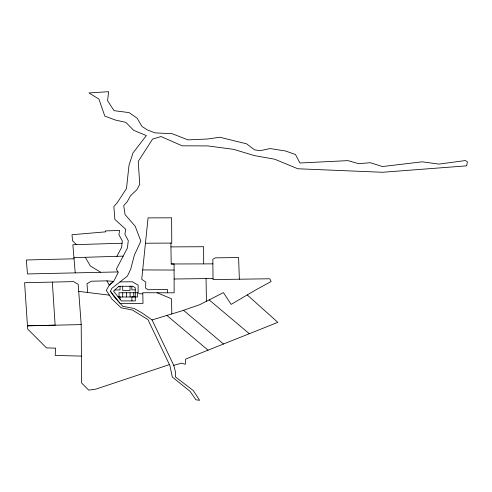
<?xml version="1.0" encoding="UTF-8"?>
<svg xmlns="http://www.w3.org/2000/svg" width="492" height="492" viewBox="0 0 492 492"><rect width="100%" height="100%" fill="white"/><g stroke="black" fill="none" stroke-linecap="round" stroke-linejoin="round"><path stroke-width="0.74" d="M203.657 263.89L203.657 246.726L170.939 246.892L170.896 243.091M76.315 244.635L72.521 240.674L72.023 234.727L105.645 231.843L105.386 230.914L119.648 230.471L118.898 234.561L122.323 241.025L121.573 247.427L116.918 256.326M110.436 291.301L111.739 288.441L127.44 276.049L130.718 269.142L134.371 255.133L140.866 241.166L135.202 226.24L125.036 214.561L123.738 205.551L127.243 201.695L130.411 195.871L136.911 189.648L139.746 184.346L138.24 161.382L152.588 139.095L161.038 136.542L182.188 145.823L207.765 145.915L233.565 149.347L254.555 155.632L274.807 159.254L297.808 168.762L382.555 172.274L466.674 165.841L467.4 161.831L465.401 160.558L438.925 164.1L422.241 161.813L382.475 166.548L370.31 162.711L358.631 163.676L347.985 160.626L299.905 163L295.495 154.525L285.538 151.001L270.139 148.559L260.213 150.663L254.635 149.894L246.504 143.799L219.801 137.243L207.433 139.021L187.981 139.882L172.175 133.713L154.912 132.877L147.354 129.9L142.016 126.481L137.028 118.098L129.039 112.594L114.015 110.669L107.576 100.675L108.634 91.69L88.984 92.933L98.904 99.064L104.808 116.087L115.263 120.005L125.878 122.391L133.732 130.349L146.345 135.577L132.951 153L128.984 165.417L126.499 188.479L117.139 202.901L113.855 206.548L114.87 219.407L125.798 229.34L124.894 234.229L128.289 240.631L127.422 248.042L116.34 269.21L118.234 272.42L113.701 281.301L109.279 285.108L106.303 290.36L111.825 298.921L121.186 307.82L132.397 310.022L147.944 319.585L169.906 365.605L172.305 377.026L190.066 391.355L195.951 399.805L199.629 400.31L193.307 390.574L175.398 376.884L175.675 372.647L173.744 365.341L152.053 319.929L141.905 312.838L134.076 308.447L122.877 306.35L114.082 296.682L110.436 291.301L120.085 303.41L143.031 303.367L142.766 292.728L174.137 292.82L174.082 263.97L171.191 263.983L170.939 246.892M169.433 364.609L95.743 389.166L88.714 390.131L81.586 383.004L81.205 324.597L78.179 284.296L73.511 281.615L24.6 282.715L27.675 329.062L46.506 347.906L55.707 348.139L55.147 355.427L81.414 356.103M152.053 319.929L181.118 311.11L199.654 304.733L223.436 292.611L231.111 304.394L255.662 289.979L271.117 281.498L269.764 278.779L213.036 279.573L212.833 259.266L215.268 257.845L238.595 257.537L239.358 279.204M173.744 365.341L181.696 363.133L185.256 364.338L185.693 359.068L277.808 322.365L247.248 294.948M122.065 243.232L72.865 244.745L75.208 272.746M73.941 257.642L123.191 256.129M74.04 258.786L26.316 259.985L27.484 273.946L117.945 271.928M106.887 280.858L109.279 285.108L113.603 281.387L106.887 280.858L91.284 281.215L86.998 283.7L87.656 292.482M81.205 324.597L27.447 325.809L55.135 325.187L52.33 282.094M174.113 279.007L212.981 278.509M120.042 281.885L132.274 281.762L138.147 285.114L138.08 292.709L139.47 293.779L142.791 293.792M145.454 243.214L171.757 243.091L171.628 217.815L148.067 217.876L141.727 279.29L145.81 282.094L145.614 288.127L148.061 289.714L167.471 289.481L167.606 292.802M171.191 263.983L212.864 263.866M114.845 289.954L120.054 289.942L120.03 286.282M135.257 289.911L131.862 289.917L131.844 286.258M118.037 296.762L120.091 296.762L120.103 299.357M135.294 296.731L131.899 296.738L131.924 300.92M142.692 269.93L174.094 270.047M78.708 291.381L109.402 295.163M157.163 292.771L171.523 298.785L171.819 313.933M100.466 272.107L90.362 265.975L85.257 257.298M209.155 299.892L249.315 333.717M183.516 310.286L223.485 344.006M166.893 315.427L208.03 350.169M206.068 278.601L206.412 301.288M133.769 292.715L133.793 296.977M130.042 286.264L130.066 290.526L122.686 290.538L122.662 286.276M130.079 292.728L130.103 296.983M126.389 292.734L126.407 296.996M122.699 292.74L122.717 297.002M118.8 286.282L113.56 291.147L121.364 300.938L135.312 300.913L135.245 287.685L132.742 286.258L118.8 286.282M137.459 292.709L119.009 292.746L119.027 297.008L137.483 296.971L137.459 292.709"/></g></svg>
